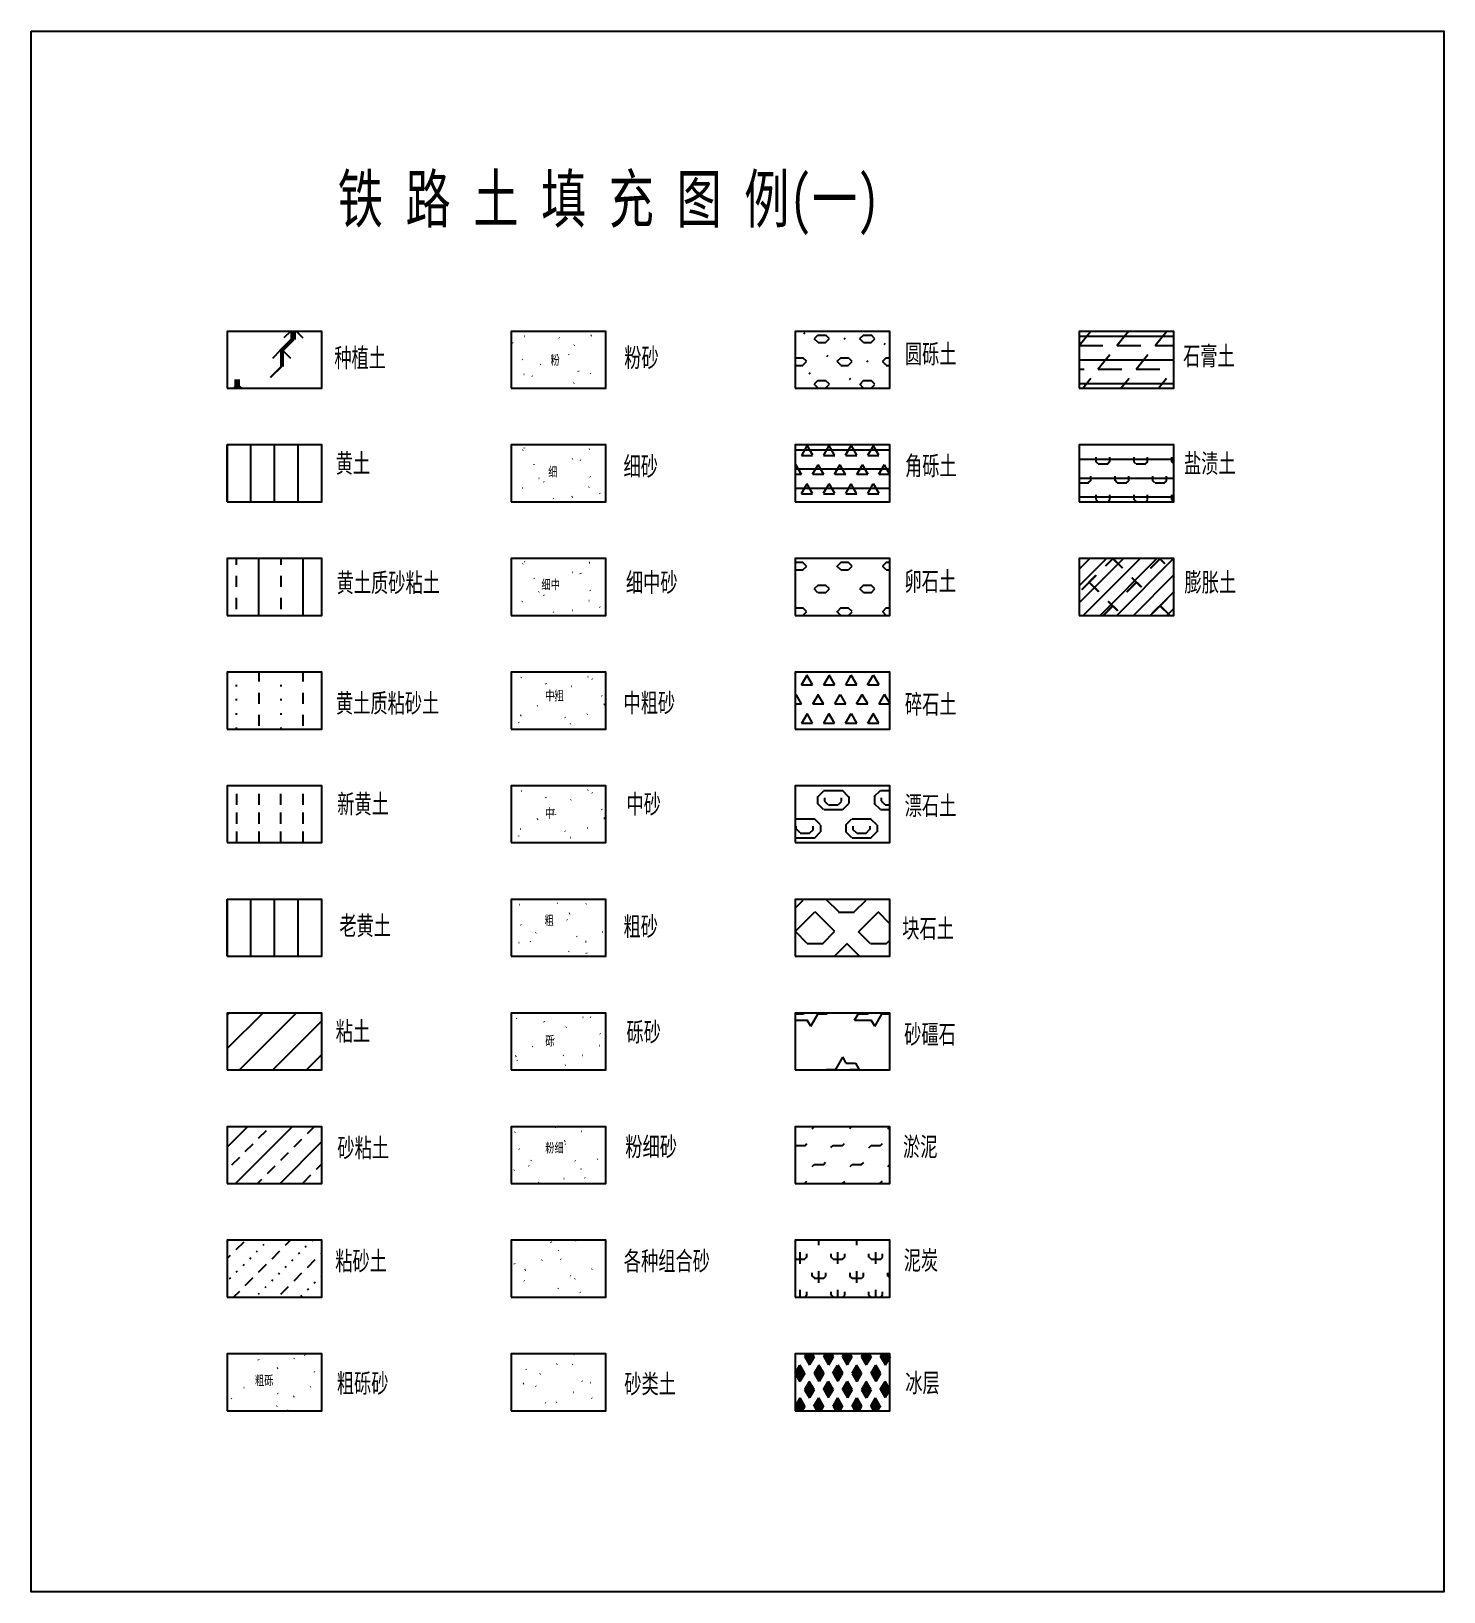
# Model space of a CAD drawing. Extents: x 0 to 0.298, y 0 to 0.33.
import ezdxf

# ---------------------------------------------------------------- set-up
doc = ezdxf.new("R2010")
doc.units = 0
doc.header["$MEASUREMENT"] = 0
doc.layers.get('0').update_dxf_attribs({"linetype": 'CONTINUOUS'})
doc.styles.add('LZ_FONTS_FS', font='hxm.ttf', dxfattribs={"width": 0.7})
pattern_1 = [(30, (-0.018577, -0.153757), (-0.00343728, 0.00595355), [0.0001, -0.004]), (300, (-0.018577, -0.153757), (0.00979423, 0.0010359), [0.0001, -0.003987])]

msp = doc.modelspace()

# ---------------------------------------------------------------- hatches: boundary and pattern name
h = msp.add_hatch()
h.set_pattern_fill('TKZZT', color=256, scale=0.001, style=0, pattern_type=2)
h.set_pattern_definition([(45, (0.041423, 0.038243), (-0.0117851, 0.0117851), [0.0033333, -0.0133333]), (45, (0.041323, 0.038243), (-0.0117851, 0.0117851), [0.0033333, -0.0133333]), (45, (0.041223, 0.038243), (-0.0117851, 0.0117851), [0.0033333, -0.0133333]), (45, (0.041123, 0.038243), (-0.0117851, 0.0117851), [0.0033333, -0.0133333]), (45, (0.041023, 0.038243), (-0.0117851, 0.0117851), [0.0033333, -0.0133333]), (45, (0.040923, 0.038243), (-0.0117851, 0.0117851), [0.0033333, -0.0133333]), (45, (0.040823, 0.038243), (-0.0117851, 0.0117851), [0.0033333, -0.0133333]), (45, (0.040723, 0.038243), (-0.0117851, 0.0117851), [0.0033333, -0.0133333]), (270, (0.041323, 0.038243), (0.0117851, -0.0117851), [0.0033333, -0.0202369]), (270, (0.041223, 0.038243), (0.0117851, -0.0117851), [0.0033333, -0.0202369]), (270, (0.041123, 0.038243), (0.0117851, -0.0117851), [0.0033333, -0.0202369]), (270, (0.041023, 0.038243), (0.0117851, -0.0117851), [0.0033333, -0.0202369]), (270, (0.040923, 0.038243), (0.0117851, -0.0117851), [0.0033333, -0.0202369]), (225, (0.041123, 0.03491), (0.0117851, -0.0117851), [0.0033333, -0.0133333]), (225, (0.041023, 0.03491), (0.0117851, -0.0117851), [0.0033333, -0.0133333]), (90, (0.043947, 0.0406), (-0.0117851, 0.0117851), [0.0033333, -0.0202369]), (90, (0.043847, 0.0406), (-0.0117851, 0.0117851), [0.0033333, -0.0202369]), (90, (0.043747, 0.0406), (-0.0117851, 0.0117851), [0.0033333, -0.0202369]), (90, (0.043647, 0.0406), (-0.0117851, 0.0117851), [0.0033333, -0.0202369]), (90, (0.043547, 0.0406), (-0.0117851, 0.0117851), [0.0033333, -0.0202369]), (90, (0.043447, 0.0406), (-0.0117851, 0.0117851), [0.0033333, -0.0202369]), (90, (0.043347, 0.0406), (-0.0117851, 0.0117851), [0.0033333, -0.0202369]), (90, (0.043247, 0.0406), (-0.0117851, 0.0117851), [0.0033333, -0.0202369]), (90, (0.043147, 0.0406), (-0.0117851, 0.0117851), [0.0033333, -0.0202369]), (225, (0.043214, 0.042576), (0.0117851, -0.0117851), [0.0023333, -0.0143333]), (315, (0.043924, 0.042576), (0.0117851, 0.0117851), [0.0023333, -0.0143333]), (225, (0.040823, 0.038243), (0.0117851, -0.0117851), [0.0023333, -0.0143333]), (315, (0.041323, 0.038243), (0.0117851, 0.0117851), [0.0023333, -0.0143333])])
h.paths.add_polyline_path([(0.06142, 0.25424), (0.06142, 0.26624), (0.04142, 0.26624), (0.04142, 0.25424)])
h = msp.add_hatch()
h.set_pattern_fill('TKXS', color=256, scale=0.001, style=0, pattern_type=2)
h.set_pattern_definition([(30, (0.041423, 0.062243), (-0.00343728, 0.00595355), [0.0001, -0.004]), (300, (0.041423, 0.062243), (0.00979423, 0.0010359), [0.0001, -0.003987])])
h.paths.add_polyline_path([(0.12142, 0.26624), (0.10142, 0.26624), (0.10142, 0.25424), (0.12142, 0.25424)])
h = msp.add_hatch()
h.set_pattern_fill('TKYLT', color=256, scale=0.001, style=0, pattern_type=2)
h.set_pattern_definition([(0, (0.041423, 0.206243), (0.0048, 0.0048), [0.0016, -0.008]), (45, (0.043023, 0.206243), (-0.0048, 0.0048), [0.00113137, -0.00565685]), (135, (0.041423, 0.206243), (-0.0048, -0.0048), [0.00113137, -0.00565685]), (0, (0.041423, 0.207843), (0.0048, 0.0048), [0.0016, -0.008]), (135, (0.043823, 0.207043), (-0.0048, -0.0048), [0.00113137, -0.00565685]), (225, (0.041423, 0.207843), (0.0048, -0.0048), [0.00113137, -0.00565685]), (45, (0.046223, 0.206243), (-0.0048, 0.0048), [0.0004, -0.0048])])
h.paths.add_polyline_path([(0.18142, 0.25424), (0.18142, 0.26624), (0.16142, 0.26624), (0.16142, 0.25424)])
h = msp.add_hatch()
h.set_pattern_fill('TKSGT', color=256, scale=0.001, style=0, pattern_type=2)
h.set_pattern_definition([(0, (0.161423, 0.038243), (0.004, 0.005), [0.005, -0.003]), (51.3402, (0.161423, 0.038243), (-0.008, 6e-10), [0.004, -0.00240312]), (0, (0.159923, 0.040243), (0.004, 0.005), [0, 0.008])])
h.paths.add_polyline_path([(0.24142, 0.25424), (0.24142, 0.26624), (0.22142, 0.26624), (0.22142, 0.25424)])
h = msp.add_hatch()
h.set_pattern_fill('TKHT', color=256, scale=0.001, style=0, pattern_type=2)
h.set_pattern_definition([(90, (-0.138577, 0.038243), (-0.005, 3e-19), []), (90, (-0.133577, 0.038243), (-0.005, 3e-19), [])])
h.paths.add_polyline_path([(0.06142, 0.23024), (0.06142, 0.24224), (0.04142, 0.24224), (0.04142, 0.23024)])
h = msp.add_hatch()
h.set_pattern_fill('TKJLT', color=256, scale=0.001, style=0, pattern_type=2)
h.set_pattern_definition([(0, (0.0449232, 0.0634095), (0.00233333, 0.00404145), [0, 0.00466667]), (0, (0.0414232, 0.0622428), (0.00233333, 0.00404145), [0.00233333, -0.00233333]), (60, (0.0414232, 0.0622428), (-0.002333334, 0.00404145), [0.00233333, -0.00233333]), (120, (0.0437566, 0.0622428), (-0.00466667, -3e-10), [0.00233333, -0.00233333])])
h.paths.add_polyline_path([(0.16142, 0.24224), (0.16142, 0.23024), (0.18142, 0.23024), (0.18142, 0.24224)])
h = msp.add_hatch()
h.set_pattern_fill('TKYZT', color=256, scale=0.001, style=0, pattern_type=2)
h.set_pattern_definition([(0, (0.0414232, 0.1582428), (0.004, 0.004), [0.002, -0.006]), (45, (0.043423, 0.158243), (-0.004, 0.004), [0.000625, -0.00503185]), (135, (0.041423, 0.158243), (-0.004, -0.004), [0.000625, -0.00503185]), (0, (0.0424232, 0.1592428), (0.004, 0.004), [0, 0.008]), (90, (0.043865, 0.158685), (-0.008, 5e-19), [0.001, -0.007]), (90, (0.047865, 0.162662), (-0.008, 5e-19), [0.001, -0.007]), (90, (0.040981, 0.158685), (-0.008, 5e-19), [0.001, -0.007]), (90, (0.044981, 0.162662), (-0.008, 5e-19), [0.001, -0.007])])
h.paths.add_polyline_path([(0.24142, 0.23024), (0.24142, 0.24224), (0.22142, 0.24224), (0.22142, 0.23024)])
h = msp.add_hatch()
h.set_pattern_fill('TKHTZSNT', color=256, scale=0.001, style=0, pattern_type=2)
h.set_pattern_definition([(90, (-0.138577, 0.086243), (-0.00933333, 6e-19), []), (90, (-0.13391, 0.086243), (-0.00933333, 6e-19), [0.00233333, -0.00233333])])
h.paths.add_polyline_path([(0.06142, 0.20624), (0.06142, 0.21824), (0.04142, 0.21824), (0.04142, 0.20624)])
h = msp.add_hatch()
h.set_pattern_fill('TKXS', color=256, scale=0.001, style=0, pattern_type=2)
h.set_pattern_definition([(30, (0.041423, 0.038243), (-0.00343728, 0.00595355), [0.0001, -0.004]), (300, (0.041423, 0.038243), (0.00979423, 0.0010359), [0.0001, -0.003987])])
h.paths.add_polyline_path([(0.12142, 0.12224), (0.10142, 0.12224), (0.10142, 0.11024), (0.12142, 0.11024)])
h.paths.add_polyline_path([(0.12142, 0.09824), (0.10142, 0.09824), (0.10142, 0.08624), (0.12142, 0.08624)])
h.paths.add_polyline_path([(0.10142, 0.20624), (0.12142, 0.20624), (0.12142, 0.21824), (0.10142, 0.21824)])
h.paths.add_polyline_path([(0.10142, 0.18224), (0.12142, 0.18224), (0.12142, 0.19424), (0.10142, 0.19424)])
h = msp.add_hatch()
h.set_pattern_fill('TKLST', color=256, scale=0.001, style=0, pattern_type=2)
h.set_pattern_definition([(0, (0.041423, 0.182243), (0.0048, 0.0048), [0.0016, -0.008]), (45, (0.043023, 0.182243), (-0.0048, 0.0048), [0.00113137, -0.00565685]), (135, (0.041423, 0.182243), (-0.0048, -0.0048), [0.00113137, -0.00565685]), (0, (0.041423, 0.183843), (0.0048, 0.0048), [0.0016, -0.008]), (135, (0.043823, 0.183043), (-0.0048, -0.0048), [0.00113137, -0.00565685]), (225, (0.041423, 0.183843), (0.0048, -0.0048), [0.00113137, -0.00565685])])
h.paths.add_polyline_path([(0.18142, 0.20624), (0.18142, 0.21824), (0.16142, 0.21824), (0.16142, 0.20624)])
h = msp.add_hatch()
h.set_pattern_fill('TKPZT', color=256, scale=0.001, style=0, pattern_type=2)
h.set_pattern_definition([(45, (0.0414232, 0.1102428), (-0.001767767, 0.001767767), []), (45, (0.041923, 0.111743), (-0.01, 0.01), [0.00424264, -0.00282843]), (315, (0.043423, 0.113243), (0.005, 0.005), [0.00282843, -0.00282843, 0.00282843, -0.00565685]), (45, (0.051423, 0.111243), (-0.01, 0.01), [0.00282843, -0.00424264]), (45, (0.042023, 0.111743), (-0.01, 0.01), [0.00424264, -0.00282843]), (315, (0.043523, 0.113243), (0.005, 0.005), [0.00282843, -0.00282843, 0.00282843, -0.00565685]), (45, (0.051523, 0.111243), (-0.01, 0.01), [0.00282843, -0.00424264])])
h.paths.add_polyline_path([(0.22142, 0.21824), (0.22142, 0.20624), (0.24142, 0.20624), (0.24142, 0.21824)])
h = msp.add_hatch()
h.set_pattern_fill('TKHTZNST', color=256, scale=0.001, style=0, pattern_type=2)
h.set_pattern_definition([(90, (-0.138577, 0.038243), (-0.00933333, 6e-19), [0.00233333, -0.00233333]), (90, (-0.13391, 0.038243), (-0.00933333, 6e-19), [0.00033333, -0.00266667])])
h.paths.add_polyline_path([(0.06142, 0.18224), (0.06142, 0.19424), (0.04142, 0.19424), (0.04142, 0.18224)])
h = msp.add_hatch()
h.set_pattern_fill('TKSST', color=256, scale=0.001, style=0, pattern_type=2)
h.set_pattern_definition([(0, (0.0414232, 0.0622428), (0.00233333, 0.00404145), [0.00233333, -0.00233333]), (60, (0.0414232, 0.0622428), (-0.00466667, 3e-10), [0.00233333, -0.00233333]), (120, (0.0437566, 0.0622428), (-0.00466667, -3e-10), [0.00233333, -0.00233333])])
h.paths.add_polyline_path([(0.18142, 0.18224), (0.18142, 0.19424), (0.16142, 0.19424), (0.16142, 0.18224)])
h = msp.add_hatch()
h.set_pattern_fill('TKXHT', color=256, scale=0.001, style=0, pattern_type=2)
h.set_pattern_definition([(90, (-0.138577, -0.057757), (-0.00466667, 3e-19), [0.00233333, -0.00166667])])
h.paths.add_polyline_path([(0.06142, 0.15824), (0.06142, 0.17024), (0.04142, 0.17024), (0.04142, 0.15824)])
h = msp.add_hatch()
h.set_pattern_fill('TKPST', color=256, scale=0.001, style=0, pattern_type=2)
h.set_pattern_definition([(0, (0.041423, 0.159243), (0.006, 0.006), [0.004, -0.008]), (0, (0.041423, 0.163243), (0.006, 0.006), [0.004, -0.008]), (45, (0.045423, 0.159243), (-0.006, 0.006), [0.00182843, -0.00665685]), (135, (0.046716, 0.16195), (-0.006, -0.006), [0.00182843, -0.00665685]), (270, (0.046716, 0.16195), (0.006, -0.006), [0.0014142, -0.0105858]), (135, (0.041423, 0.159243), (-0.006, -0.006), [0.00182843, -0.00665685]), (45, (0.04013, 0.16195), (-0.006, 0.006), [0.00182843, -0.00665685]), (270, (0.0401303, 0.16195), (0.006, -0.006), [0.0014142, -0.0105858]), (0, (0.042423, 0.160243), (0.006, 0.006), [0.002, -0.01]), (45, (0.044423, 0.160243), (-0.006, 0.006), [0.0011213, -0.00736396]), (135, (0.042423, 0.160243), (-0.006, -0.006), [0.0011213, -0.00736396]), (90, (0.045216, 0.1610357), (-0.006, 0.006), [0.00066667, -0.01133333]), (90, (0.04163, 0.1610357), (-0.006, 0.006), [0.00066667, -0.01133333])])
h.paths.add_polyline_path([(0.18142, 0.15824), (0.18142, 0.17024), (0.16142, 0.17024), (0.16142, 0.15824)])
h = msp.add_hatch()
h.set_pattern_fill('TKLHT', color=256, scale=0.001, style=0, pattern_type=2)
h.set_pattern_definition([(90, (-0.138577, -0.033757), (-0.005, 3e-19), [])])
h.paths.add_polyline_path([(0.04142, 0.14624), (0.04142, 0.13424), (0.06142, 0.13424), (0.06142, 0.14624)])
h = msp.add_hatch()
h.set_pattern_fill('TKKST', color=256, scale=0.0005, style=0, pattern_type=2)
h.set_pattern_definition([(0, (0.043923, -0.009757), (0.00666667, 0.00666667), [0.00333333, -0.01]), (45, (0.047257, -0.009757), (-0.00666667, 0.00666667), [0.00353553, -0.00589256]), (135, (0.043923, -0.009757), (-0.00666667, -0.00666667), [0.00353553, -0.00589256]), (45, (0.041423, -0.007257), (-0.00666667, 0.00666667), [0.00589256, -0.00353553]), (135, (0.049757, -0.007257), (-0.00666667, -0.00666667), [0.00589256, -0.00353553])])
h.paths.add_polyline_path([(0.16142, 0.14624), (0.16142, 0.13424), (0.18142, 0.13424), (0.18142, 0.14624)])
h = msp.add_hatch()
h.set_pattern_fill('TKNT', color=256, scale=0.001, style=0, pattern_type=2)
h.set_pattern_definition([(45, (0.041423, -0.033757), (-0.00353553, 0.00353553), [])])
h.paths.add_polyline_path([(0.04142, 0.12224), (0.04142, 0.11024), (0.06142, 0.11024), (0.06142, 0.12224)])
h = msp.add_hatch()
h.set_pattern_fill('TKSJS', color=256, scale=0.001, style=0, pattern_type=2)
h.set_pattern_definition([(60, (0.049923, 0.014243), (-0.00675, 0.01169134), [0.003, -0.0105]), (60, (0.048423, 0.016841), (-0.00675, 0.01169134), [0.003, -0.0105]), (60, (0.045673, 0.015542), (-0.00675, 0.01169134), [0.0015, -0.012]), (120, (0.049923, 0.014243), (-0.0135, -2e-11), [0.0015, -0.012]), (120, (0.053423, 0.016841), (-0.0135, -2e-11), [0.0015, -0.012]), (120, (0.050673, 0.01814), (-0.0135, -2e-11), [0.0015, -0.012]), (0, (0.051423, 0.016841), (0.00675, 0.01169134), [0.002, -0.0115]), (0, (0.050673, 0.01814), (0.00675, 0.01169134), [0.002, -0.0115]), (0, (0.046423, 0.016841), (0.00675, 0.01169134), [0.002, -0.0115]), (0, (0.045673, 0.015542), (0.00675, 0.01169134), [0.0035, -0.01])])
h.paths.add_polyline_path([(0.16142, 0.12224), (0.16142, 0.11024), (0.18142, 0.11024), (0.18142, 0.12224)])
h = msp.add_hatch()
h.set_pattern_fill('TKSNT', color=256, scale=0.001, style=0, pattern_type=2)
h.set_pattern_definition([(45, (0.041423, -0.009757), (-0.00471405, 0.00471405), []), (45, (0.046137, -0.009757), (-0.00471405, 0.00471405), [0.00233333, -0.00166667])])
h.paths.add_polyline_path([(0.04142, 0.09824), (0.04142, 0.08624), (0.06142, 0.08624), (0.06142, 0.09824)])
h = msp.add_hatch()
h.set_pattern_fill('TKYN', color=256, scale=0.001, style=0, pattern_type=2)
h.set_pattern_definition([(0, (0.1614232, -0.1057572), (0.004, 0.004), [0.002, -0.006]), (45, (0.163423, -0.105757), (-0.004, 0.004), [0.000625, -0.00503185]), (45, (0.1609813, -0.106199), (-0.004, 0.004), [0.000625, -0.00503185])])
h.paths.add_polyline_path([(0.18142, 0.08624), (0.18142, 0.09824), (0.16142, 0.09824), (0.16142, 0.08624)])
h = msp.add_hatch()
h.set_pattern_fill('TKNST', color=256, scale=0.001, style=0, pattern_type=2)
h.set_pattern_definition([(45, (0.041423, -0.009757), (-0.00471405, 0.00471405), [0.00033333, -0.00166667]), (45, (0.046137, -0.009757), (-0.00471405, 0.00471405), [0.00233333, -0.00166667])])
h.paths.add_polyline_path([(0.04142, 0.07424), (0.04142, 0.06224), (0.06142, 0.06224), (0.06142, 0.07424)])
h = msp.add_hatch()
h.set_pattern_fill('TKXS', color=256, scale=0.001, style=0, pattern_type=2)
h.set_pattern_definition(pattern_1)
h.paths.add_polyline_path([(0.12142, 0.06224), (0.12142, 0.07424), (0.10142, 0.07424), (0.10142, 0.06224)])
h = msp.add_hatch()
h.set_pattern_fill('TKNT1', color=256, scale=0.001, style=0, pattern_type=2)
h.set_pattern_definition([(0, (0.1614232, -0.1057572), (0.004, 0.004), [0.002, -0.006]), (45, (0.163423, -0.105757), (-0.004, 0.004), [0.000625, -0.00503185]), (135, (0.161423, -0.105757), (-0.004, -0.004), [0.000625, -0.00503185]), (90, (0.1624232, -0.1067572), (-0.004, 0.004), [0.0025, -0.0055]), (90, (0.163865, -0.1053153), (-0.004, 0.004), [0.00066667, -0.00733333]), (90, (0.1609813, -0.1053153), (-0.004, 0.004), [0.00066667, -0.00733333])])
h.paths.add_polyline_path([(0.16142, 0.07424), (0.16142, 0.06224), (0.18142, 0.06224), (0.18142, 0.07424)])
h = msp.add_hatch()
h.set_pattern_fill('TKXS', color=256, scale=0.001, style=0, pattern_type=2)
h.set_pattern_definition([(30, (-0.018577, 0.038243), (-0.0034373, 0.00595355), [0.0001, -0.004]), (300, (-0.018577, 0.038243), (0.0097942, 0.0010359), [0.0001, -0.003987])])
h.paths.add_polyline_path([(0.04142, 0.03824), (0.06142, 0.03824), (0.06142, 0.05024), (0.04142, 0.05024)])
h = msp.add_hatch()
h.set_pattern_fill('TKXS', color=256, scale=0.001, style=0, pattern_type=2)
h.set_pattern_definition(pattern_1)
h.paths.add_polyline_path([(0.12142, 0.03824), (0.12142, 0.05024), (0.10142, 0.05024), (0.10142, 0.03824)])
h = msp.add_hatch()
h.set_pattern_fill('TKBC', color=256, scale=0.001, style=0, pattern_type=2)
h.set_pattern_definition([(0, (-0.4985768, -0.0577575), (0.002, 0.003464102), [0.002, -0.002]), (60, (-0.4985768, -0.0577575), (-0.004, 2e-10), [0.002, -0.002]), (120, (-0.4965768, -0.0577575), (-0.004, -2e-10), [0.002, -0.002]), (300, (-0.4985768, -0.0577575), (0.002, 0.003464102), [0.002, -0.002]), (240, (-0.4965768, -0.0577575), (0.002, -0.003464102), [0.002, -0.002]), (60, (-0.4983768, -0.058104), (-0.004, 2e-10), [0.002, -0.002]), (60, (-0.4981568, -0.0584503), (-0.004, 2e-10), [0.002, -0.002]), (60, (-0.4979768, -0.0587967), (-0.004, 2e-10), [0.002, -0.002]), (60, (-0.4977768, -0.059143), (-0.004, 2e-10), [0.002, -0.002])])
h.paths.add_polyline_path([(0.18142, 0.03824), (0.18142, 0.05024), (0.16142, 0.05024), (0.16142, 0.03824)])

# ---------------------------------------------------------------- linework, layer by layer
for p, q in [((0.10383, 0.24116), (0.10391, 0.24121)), ((0.10413, 0.24163), (0.10418, 0.24155)), ((0.11792, 0.24135), (0.118, 0.2414)), ((0.10617, 0.23809), (0.10622, 0.23801)), ((0.11437, 0.2393), (0.11445, 0.23935)), ((0.11597, 0.23913), (0.11602, 0.23904)), ((0.10726, 0.2352), (0.10735, 0.23525)), ((0.10822, 0.23455), (0.10827, 0.23447)), ((0.11081, 0.23725), (0.1109, 0.2373)), ((0.11801, 0.23559), (0.11806, 0.2355)), ((0.12135, 0.2354), (0.12142, 0.23544)), ((0.10371, 0.23315), (0.1038, 0.2332)), ((0.11026, 0.23101), (0.11031, 0.23093)), ((0.11425, 0.2313), (0.11434, 0.23135)), ((0.1178, 0.23335), (0.11789, 0.2334)), ((0.12005, 0.23205), (0.1201, 0.23196)), ((0.10349, 0.16915), (0.10357, 0.1692)), ((0.11758, 0.16934), (0.11766, 0.16939)), ((0.11843, 0.16886), (0.11848, 0.16877)), ((0.10864, 0.16782), (0.10869, 0.16773)), ((0.11047, 0.16524), (0.11056, 0.16529)), ((0.11403, 0.16729), (0.11411, 0.16734)), ((0.12048, 0.16532), (0.12053, 0.16523)), ((0.10692, 0.16319), (0.10701, 0.16324)), ((0.11068, 0.16428), (0.11073, 0.16419)), ((0.12101, 0.16339), (0.1211, 0.16344)), ((0.10293, 0.1597), (0.10298, 0.15962)), ((0.10337, 0.16114), (0.10346, 0.16119)), ((0.11273, 0.16074), (0.11278, 0.16065)), ((0.11391, 0.15929), (0.114, 0.15934)), ((0.11746, 0.16134), (0.11755, 0.16139)), ((0.10315, 0.14514), (0.10323, 0.14519)), ((0.11111, 0.14555), (0.11116, 0.14546)), ((0.11724, 0.14533), (0.11732, 0.14538)), ((0.11315, 0.14201), (0.1132, 0.14192)), ((0.11368, 0.14328), (0.11377, 0.14333)), ((0.10336, 0.14097), (0.10341, 0.14089)), ((0.10658, 0.13918), (0.10667, 0.13923)), ((0.11013, 0.14123), (0.11022, 0.14128)), ((0.11519, 0.13847), (0.11524, 0.13838)), ((0.12067, 0.13938), (0.12076, 0.13943)), ((0.10303, 0.13713), (0.10312, 0.13718)), ((0.1054, 0.13743), (0.10545, 0.13735)), ((0.11357, 0.13528), (0.11366, 0.13533)), ((0.11712, 0.13733), (0.11721, 0.13738)), ((0.11724, 0.13493), (0.11729, 0.13484))]:
    msp.add_line(p, q)
for points in [[(0, 0.32963), (0.29843, 0.32963), (0.29843, 0), (0, 0)], [(0.04142, 0.25424), (0.06142, 0.25424), (0.06142, 0.26624), (0.04142, 0.26624)], [(0.10142, 0.25424), (0.12142, 0.25424), (0.12142, 0.26624), (0.10142, 0.26624)], [(0.16142, 0.25424), (0.18142, 0.25424), (0.18142, 0.26624), (0.16142, 0.26624)], [(0.22142, 0.25424), (0.24142, 0.25424), (0.24142, 0.26624), (0.22142, 0.26624)], [(0.04142, 0.23024), (0.06142, 0.23024), (0.06142, 0.24224), (0.04142, 0.24224)], [(0.10142, 0.23024), (0.12142, 0.23024), (0.12142, 0.24224), (0.10142, 0.24224)], [(0.16142, 0.23024), (0.18142, 0.23024), (0.18142, 0.24224), (0.16142, 0.24224)], [(0.22142, 0.23024), (0.24142, 0.23024), (0.24142, 0.24224), (0.22142, 0.24224)], [(0.04142, 0.20624), (0.06142, 0.20624), (0.06142, 0.21824), (0.04142, 0.21824)], [(0.10142, 0.20624), (0.12142, 0.20624), (0.12142, 0.21824), (0.10142, 0.21824)], [(0.16142, 0.20624), (0.18142, 0.20624), (0.18142, 0.21824), (0.16142, 0.21824)], [(0.22142, 0.20624), (0.24142, 0.20624), (0.24142, 0.21824), (0.22142, 0.21824)], [(0.04142, 0.18224), (0.06142, 0.18224), (0.06142, 0.19424), (0.04142, 0.19424)], [(0.10142, 0.18224), (0.12142, 0.18224), (0.12142, 0.19424), (0.10142, 0.19424)], [(0.16142, 0.18224), (0.18142, 0.18224), (0.18142, 0.19424), (0.16142, 0.19424)], [(0.04142, 0.15824), (0.06142, 0.15824), (0.06142, 0.17024), (0.04142, 0.17024)], [(0.10142, 0.15824), (0.12142, 0.15824), (0.12142, 0.17024), (0.10142, 0.17024)], [(0.16142, 0.15824), (0.18142, 0.15824), (0.18142, 0.17024), (0.16142, 0.17024)], [(0.04142, 0.13424), (0.06142, 0.13424), (0.06142, 0.14624), (0.04142, 0.14624)], [(0.10142, 0.13424), (0.12142, 0.13424), (0.12142, 0.14624), (0.10142, 0.14624)], [(0.16142, 0.13424), (0.18142, 0.13424), (0.18142, 0.14624), (0.16142, 0.14624)], [(0.04142, 0.11024), (0.06142, 0.11024), (0.06142, 0.12224), (0.04142, 0.12224)], [(0.10142, 0.11024), (0.12142, 0.11024), (0.12142, 0.12224), (0.10142, 0.12224)], [(0.16142, 0.11024), (0.18142, 0.11024), (0.18142, 0.12224), (0.16142, 0.12224)], [(0.04142, 0.08624), (0.06142, 0.08624), (0.06142, 0.09824), (0.04142, 0.09824)], [(0.10142, 0.08624), (0.12142, 0.08624), (0.12142, 0.09824), (0.10142, 0.09824)], [(0.16142, 0.08624), (0.18142, 0.08624), (0.18142, 0.09824), (0.16142, 0.09824)], [(0.04142, 0.06224), (0.06142, 0.06224), (0.06142, 0.07424), (0.04142, 0.07424)], [(0.10142, 0.06224), (0.12142, 0.06224), (0.12142, 0.07424), (0.10142, 0.07424)], [(0.16142, 0.06224), (0.18142, 0.06224), (0.18142, 0.07424), (0.16142, 0.07424)], [(0.04142, 0.03824), (0.06142, 0.03824), (0.06142, 0.05024), (0.04142, 0.05024)], [(0.10142, 0.03824), (0.12142, 0.03824), (0.12142, 0.05024), (0.10142, 0.05024)], [(0.16142, 0.03824), (0.18142, 0.03824), (0.18142, 0.05024), (0.16142, 0.05024)]]:
    msp.add_lwpolyline(points, close=True)

# ---------------------------------------------------------------- texts
at = {"attachment_point": 1, "style": 'LZ_FONTS_FS'}
for s, insert, char_height, width in [('\\f宋体|b0|i0|c134|p2;铁 路 土 填 充 图 例(一)', (0.06478, 0.29922), 0.01, 0.2172955), ('\\fTxt|b0|i0|c134|p2;圆砾土', (0.18458, 0.26346), 0.004, 0.0193), ('\\fTxt|b0|i0|c134|p2;种植土', (0.06404, 0.26267), 0.004, 0.0232), ('\\fTxt|b0|i0|c134|p2;粉', (0.10971, 0.26119), 0.002, 0.0069), ('\\fTxt|b0|i0|c134|p2;粉砂', (0.1253, 0.26268), 0.004, 0.0225), ('\\fTxt|b0|i0|c134|p2;石膏土', (0.24335, 0.26305), 0.004, 0.027), ('\\fTxt|b0|i0|c134|p2;黄土', (0.06433, 0.24037), 0.004, 0.0172), ('\\fTxt|b0|i0|c134|p2;盐渍土', (0.24356, 0.24036), 0.004, 0.0262), ('\\fTxt|b0|i0|c134|p2;细', (0.10922, 0.23758), 0.002, 0.0071), ('\\fTxt|b0|i0|c134|p2;细砂', (0.12513, 0.23973), 0.004, 0.0161), ('\\fTxt|b0|i0|c134|p2;角砾土', (0.18461, 0.23986), 0.004, 0.0177), ('\\fTxt|b0|i0|c134|p2;黄土质砂粘土', (0.06452, 0.21516), 0.004, 0.0347306), ('\\fTxt|b0|i0|c134|p2;细中砂', (0.12564, 0.21521), 0.004, 0.0225), ('\\fTxt|b0|i0|c134|p2;卵石土', (0.18449, 0.21544), 0.004, 0.0211), ('\\fTxt|b0|i0|c134|p2;膨胀土', (0.24366, 0.21524), 0.004, 0.0299), ('\\fTxt|b0|i0|c134|p2;细中', (0.10779, 0.21375), 0.002, 0.0089), ('\\fTxt|b0|i0|c134|p2;黄土质粘砂土', (0.06438, 0.18971), 0.004, 0.0355885), ('\\fTxt|b0|i0|c134|p2;中粗', (0.1086, 0.19033), 0.002, 0.0081), ('\\fTxt|b0|i0|c134|p2;中粗砂', (0.12513, 0.18979), 0.004, 0.0238), ('\\fTxt|b0|i0|c134|p2;碎石土', (0.18458, 0.18952), 0.004, 0.0266), ('\\fTxt|b0|i0|c134|p2;新黄土', (0.06466, 0.16841), 0.004, 0.0172), ('\\fTxt|b0|i0|c134|p2;中砂', (0.12576, 0.16839), 0.004, 0.0193), ('\\fTxt|b0|i0|c134|p2;漂石土', (0.18454, 0.16808), 0.004, 0.0198), ('\\fTxt|b0|i0|c134|p2;中', (0.10858, 0.16546), 0.002, 0.0043), ('\\fTxt|b0|i0|c134|p2;老黄土', (0.06509, 0.14273), 0.004, 0.0293), ('\\fTxt|b0|i0|c134|p2;粗', (0.10845, 0.14282), 0.002, 0.007), ('\\fTxt|b0|i0|c134|p2;粗砂', (0.12513, 0.14255), 0.004, 0.0141), ('\\fTxt|b0|i0|c134|p2;块石土', (0.18401, 0.14214), 0.004, 0.029), ('\\fTxt|b0|i0|c134|p2;粘土', (0.06433, 0.1204), 0.004, 0.018), ('\\fTxt|b0|i0|c134|p2;砾砂', (0.12576, 0.12024), 0.004, 0.0206), ('\\fTxt|b0|i0|c134|p2;砂礓石', (0.18443, 0.11977), 0.004, 0.0266), ('\\fTxt|b0|i0|c134|p2;砾', (0.1086, 0.11739), 0.002, 0.0081), ('\\fTxt|b0|i0|c134|p2;砂粘土', (0.06468, 0.09579), 0.004, 0.0334), ('\\fTxt|b0|i0|c134|p2;粉细砂', (0.12552, 0.09602), 0.004, 0.0206), ('\\fTxt|b0|i0|c134|p2;淤泥', (0.18419, 0.09603), 0.004, 0.0218), ('\\fTxt|b0|i0|c134|p2;粉细', (0.1086, 0.09478), 0.002, 0.0089), ('\\fTxt|b0|i0|c134|p2;泥炭', (0.18434, 0.07205), 0.004, 0.0244), ('\\fTxt|b0|i0|c134|p2;粘砂土', (0.06424, 0.07189), 0.004, 0.0257), ('\\fTxt|b0|i0|c134|p2;各种组合砂', (0.1252, 0.07188), 0.004, 0.033839), ('\\fTxt|b0|i0|c134|p2;粗砾砂', (0.06456, 0.04605), 0.004, 0.0225), ('\\fTxt|b0|i0|c134|p2;砂类土', (0.1253, 0.04592), 0.004, 0.0322), ('\\fTxt|b0|i0|c134|p2;冰层', (0.18467, 0.04614), 0.004, 0.0289), ('\\fTxt|b0|i0|c134|p2;粗砾', (0.04727, 0.04565), 0.002, 0.0089)]:
    msp.add_mtext(s, dxfattribs=dict(at, insert=insert, char_height=char_height, width=width))

doc.saveas('drawing.dxf')
